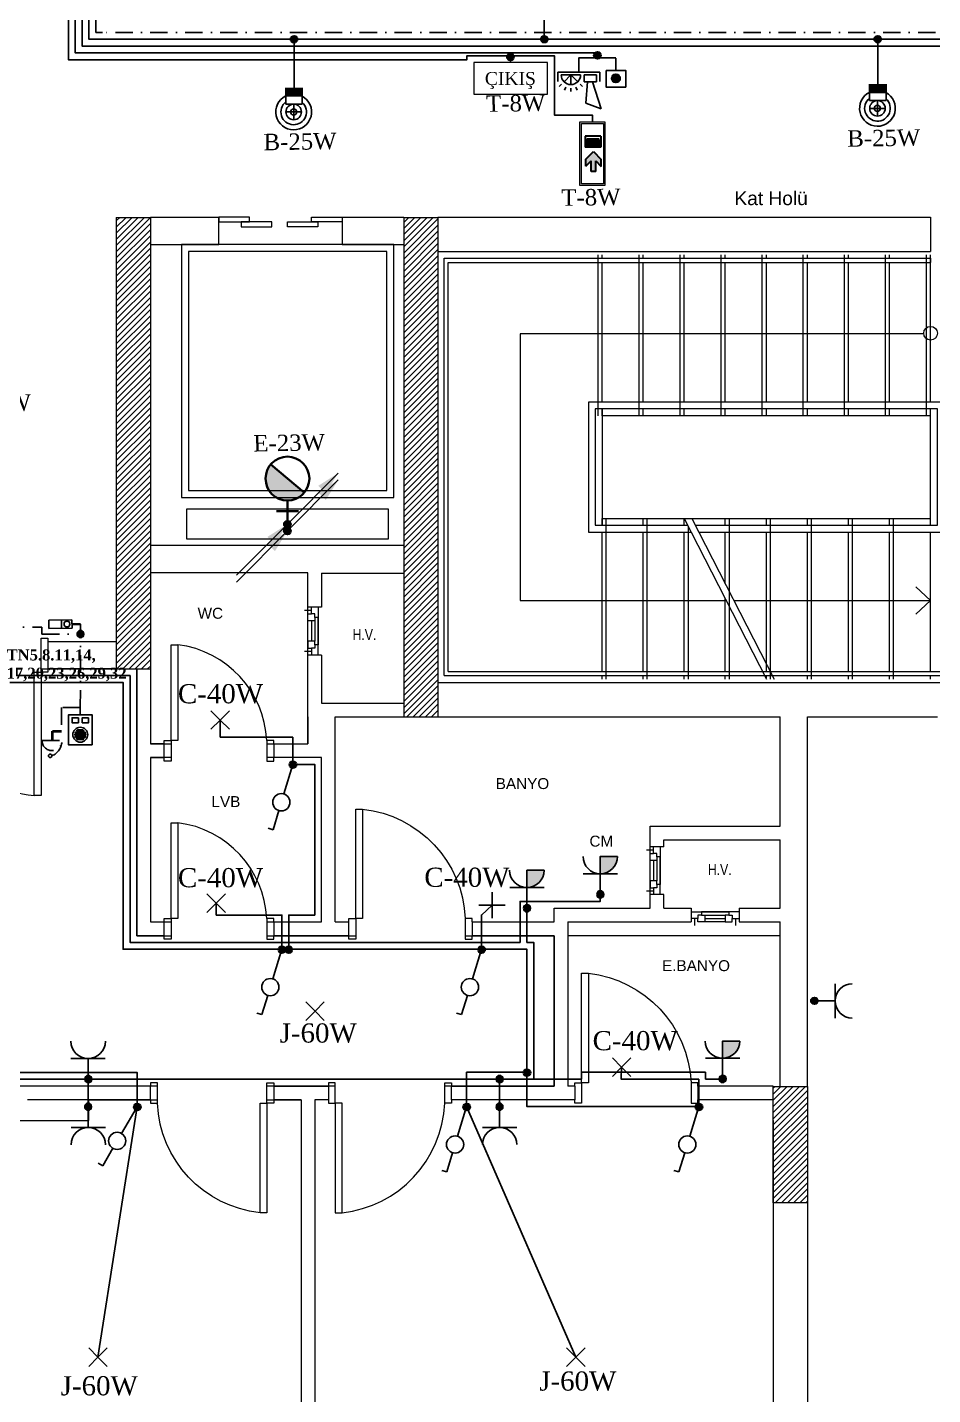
# Model space of a CAD drawing. Header units: millimetres. Extents: x 3395 to 31170, y 2853 to 7104.
# Drawn here: x 14912 to 15573, y 4601 to 5600 of the extents above; entities that cross this region are included whole.
import ezdxf

# ---------------------------------------------------------------- set-up
doc = ezdxf.new("R2010")
doc.units = ezdxf.units.MM
for name, pattern in [('CONTINOUS', [0]), ('DASHDOT', [25.4, 12.7, -6.35, 0, -6.35]), ('DIVIDE', [1.25, 0.5, -0.25, 0, -0.25, 0, -0.25])]:
    doc.linetypes.add(name, pattern=pattern)
for name, color, linetype, lineweight in [('A-FR-DIRECTION', 2, 'Continuous', 30), ('ARM', 1, 'Continuous', 40), ('deha_elk armatür', 51, 'Continuous', 35), ('Duvar', 7, 'Continuous', 20), ('e_cable_cctv', 3, 'CONTINOUS', 30), ('elk035', 3, 'Continuous', 30), ('KAPEN', 30, 'Continuous', 13), ('SIVA', 42, 'Continuous', 9), ('TR', 252, 'Continuous', 5)]:
    doc.layers.add(name, color=color, linetype=linetype, lineweight=lineweight)
for name, color, linetype in [('AnaHat', 11, 'Continuous'), ('AydınlatmaT.', 1, 'Continuous'), ('DENIZLIK', 140, 'Continuous'), ('Diyafon.Zil', 41, 'DASHDOT'), ('E_BL_YAN', 7, 'Continuous'), ('Elektrik T.', 4, 'Continuous'), ('hat', 3, 'Continuous'), ('Müşterek', 131, 'Continuous'), ('S', 2, 'Continuous'), ('SEMBOLLER', 7, 'Continuous'), ('SembollerY.', 255, 'DIVIDE'), ('Yan.Korna', 95, 'Continuous'), ('YazılarY.', 7, 'Continuous'), ('ÇıkışTabela', 3, 'Continuous')]:
    doc.layers.add(name, color=color, linetype=linetype)
doc.styles.add('ALT', font='times.ttf', dxfattribs={"height": 20})
doc.styles.add('MEKAN', font='times.ttf')
doc.styles.get("Standard").update_dxf_attribs({"font": 'arial.ttf'})
doc.styles.add('style1', font='arial.ttf')

# ---------------------------------------------------------------- blocks, each defined once
blk = doc.blocks.new('LL8-1A')
at = {"layer": 'KAPEN'}
for points in [[(-80, 0), (-80, -2.5), (-75, -2.5), (-75, 12.5), (-80, 12.5), (-80, 10)], [(0, 0), (0, -2.5), (-5, -2.5), (-5, 12.5), (0, 12.5), (0, 10)]]:
    blk.add_lwpolyline(points, dxfattribs=at)
blk.add_lwpolyline([(-5, -72.5), (-10, -72.5), (-10, -2.5), (-5, -2.5)], close=True, dxfattribs=at)
blk.add_arc((-0.63, 1.38), 74.47, 182.98844, 262.76937, dxfattribs=at)
blk = doc.blocks.new('RR9-1A')
at = {"layer": 'KAPEN'}
for points in [[(0, 0), (0, -2.5), (5, -2.5), (5, 12.5), (0, 12.5), (0, 10)], [(90, 0), (90, -2.5), (85, -2.5), (85, 12.5), (90, 12.5), (90, 10)]]:
    blk.add_lwpolyline(points, dxfattribs=at)
blk.add_lwpolyline([(5, -82.5), (10, -82.5), (10, -2.5), (5, -2.5)], close=True, dxfattribs=at)
blk.add_arc((0.74, 1.33), 84.34, 276.30069, 357.39453, dxfattribs=at)
blk = doc.blocks.new('LL1-2U')
at = {"layer": 'KAPEN'}
blk.add_lwpolyline([(5, 92.5), (10, 92.5), (10, 2.5), (5, 2.5)], close=True, dxfattribs=at)
for points in [[(0, 0), (0, 2.5), (5, 2.5), (5, -22.5), (0, -22.5), (0, -20)], [(100, 0), (100, 2.5), (95, 2.5), (95, -22.5), (100, -22.5), (100, -20)]]:
    blk.add_lwpolyline(points, dxfattribs=at)
blk.add_arc((0.83, -1.3), 94.24, 2.30929, 84.41755, dxfattribs=at)
blk = doc.blocks.new('30x30')
at = {"layer": 'DENIZLIK'}
blk.add_line((2.5, -12.5), (2.5, 7.5), dxfattribs=at)
at = {"layer": 'Duvar'}
for p, q in [((5, 15), (-5, 15)), ((5, -20), (-5, -20))]:
    blk.add_line(p, q, dxfattribs=at)
at = {"layer": 'KAPEN'}
for p, q in [((-5, -10), (-5, 5)), ((-2.5, 5), (-2.5, -10)), ((0, 5), (0, -10))]:
    blk.add_line(p, q, dxfattribs=at)
for points in [[(0, 7.5), (0, 5), (-5, 5), (-5, 10), (-2.5, 10)], [(2.5, 15), (2.5, 7.5), (0, 7.5), (0, 10), (-2.5, 10), (-2.5, 15)], [(0, -12.5), (0, -10), (-5, -10), (-5, -15), (-2.5, -15)], [(2.5, -20), (2.5, -12.5), (0, -12.5), (0, -15), (-2.5, -15), (-2.5, -20)]]:
    blk.add_lwpolyline(points, dxfattribs=at)
at = {"layer": 'SIVA', "ltscale": 2}
for p, q in [((-2.5, 12.5), (-7.5, 12.5)), ((-2.5, -17.5), (-7.5, -17.5))]:
    blk.add_line(p, q, dxfattribs=at)
blk = doc.blocks.new('B')
at = {"layer": 'elk035'}
blk.add_hatch(color=256, dxfattribs=at).paths.add_polyline_path([(2.5, 0, 1), (-2.5, 0, 1)])
blk.add_circle((0, 0), 2.5, dxfattribs=at)
blk = doc.blocks.new('NORA')
for p, q in [((0, 0.2275), (-0.0318, 0.2275)), ((0, 0.105), (0, 0.2275))]:
    blk.add_line(p, q)
blk.add_circle((0, 0.0525), 0.0525)
blk = doc.blocks.new('A')
at = {"layer": 'S', "xscale": 100, "yscale": 100, "zscale": 100, "rotation": 180}
blk.add_blockref('NORA', (0, 0), dxfattribs=at)
blk = doc.blocks.new('KAAC')
at = {"layer": 'SEMBOLLER', "color": 9}
for p, q in [((-0.081, 0.306), (0.081, 0.306)), ((-0.081, 0.29), (0.081, 0.29)), ((-0.078, 0.322), (0.078, 0.322)), ((-0.078, 0.274), (0.078, 0.274)), ((-0.071, 0.338), (0.071, 0.338)), ((-0.071, 0.258), (0.071, 0.258)), ((-0.059, 0.354), (0.059, 0.354)), ((-0.059, 0.242), (0.059, 0.242)), ((-0.039, 0.37), (0.039, 0.37)), ((-0.039, 0.226), (0.039, 0.226))]:
    blk.add_line(p, q, dxfattribs=at)
at = {"layer": 'SEMBOLLER', "color": 4}
blk.add_lwpolyline([(-0.175, 0.45), (-0.175, 0), (0.175, 0), (0.175, 0.45)], close=True, dxfattribs=at)
at = {"layer": 'SEMBOLLER', "color": 3}
for points in [[(-0.123, 0.045), (-0.123, 0.12), (-0.028, 0.12), (-0.028, 0.045)], [(0.028, 0.045), (0.028, 0.12), (0.123, 0.12), (0.123, 0.045)]]:
    blk.add_lwpolyline(points, close=True, dxfattribs=at)
at = {"layer": 'SEMBOLLER', "color": 2}
blk.add_circle((0, 0.298), 0.112, dxfattribs=at)
at = {"layer": 'SEMBOLLER', "color": 9}
for start, end in [(174.3781, 185.6219), (150.6713, 162.9089), (197.0911, 209.3287), (118.155, 136.7056), (223.2944, 241.845), (43.2944, 61.845), (298.155, 316.7056), (17.0911, 29.3287), (330.6713, 342.9089), (354.3781, 5.6219)]:
    blk.add_arc((0, 0.298), 0.0817, start, end, dxfattribs=at)
blk = doc.blocks.new('E-25')
at = {"layer": 'deha_elk armatür', "lineweight": 35}
blk.add_hatch(color=256, dxfattribs=at).paths.add_polyline_path([(-12.25, -10.29, 0.700134), (16, 0, 0.176378), (12.25, 10.29)])
for p, q in [((12.25, 10.29), (-12.25, -10.29)), ((0, -16), (0, -33.32)), ((7.99, -23.74), (-7.99, -23.74)), ((0, -23.74), (7.99, -23.74))]:
    blk.add_line(p, q, dxfattribs=at)
blk.add_circle((0, 0), 16, dxfattribs=at)
blk = doc.blocks.new('ISIKLIALARMSIRENI')
for p, q in [((0, -322), (0, 322)), ((0, 322), (139, 322)), ((40, -26), (40, 268)), ((40, 121), (144, 225)), ((183, 263), (217, 298)), ((226, 198), (271, 216)), ((40, 121), (144, 17)), ((40, 121), (187, 121)), ((226, 44), (271, 25)), ((242, 121), (290, 121)), ((144, -80), (40, -80)), ((40, -80), (40, -268)), ((144, -268), (144, -80)), ((472, -105), (144, -130)), ((144, -206), (558, -340)), ((183, -22), (217, -56)), ((558, -340), (472, -105)), ((0, -322), (139, -322)), ((40, -268), (144, -268))]:
    blk.add_line(p, q)
blk.add_arc((40, 121), 147, 270, 90)
blk = doc.blocks.new('YÖNLENDİRME-10')
at = {"layer": 'A-FR-DIRECTION'}
blk.add_hatch(color=255, dxfattribs=at).paths.add_polyline_path([(75379.7, 29900.3), (75369.7, 29910.4), (75380, 29920.6), (75389.1, 29920.6), (75381.9, 29913.5), (75395.7, 29913.5), (75395.7, 29907.3), (75381.7, 29907.3), (75388.7, 29900.3)])
at = {"layer": 'e_cable_cctv'}
h = blk.add_hatch(color=0, dxfattribs=at)
h.dxf.hatch_style = 1
h.paths.add_polyline_path([(75364.1, 29919.9), (75353.7, 29917.6), (75353.7, 29902.1), (75364.1, 29899.6)])
at = {"layer": 'A-FR-DIRECTION', "color": 255, "lineweight": 0}
for p, q in [((75331.1, 29892.7), (75331.1, 29925.2)), ((75331.1, 29925.2), (75413.8, 29925.2)), ((75333, 29894.6), (75333, 29923.3)), ((75333, 29923.3), (75411.9, 29923.3)), ((75411.9, 29923.3), (75411.9, 29894.6)), ((75413.8, 29925.2), (75413.8, 29892.7)), ((75413.8, 29892.7), (75331.1, 29892.7)), ((75411.9, 29894.6), (75333, 29894.6))]:
    blk.add_line(p, q, dxfattribs=at)
at = {"layer": 'A-FR-DIRECTION', "color": 255}
for p, q in [((75349.6, 29919.9), (75349.6, 29899.6)), ((75349.6, 29919.9), (75364.1, 29919.9)), ((75364.1, 29919.9), (75364.1, 29899.6)), ((75364.1, 29919.9), (75364.1, 29899.6)), ((75369.7, 29910.4), (75380, 29920.6)), ((75379.7, 29900.3), (75369.7, 29910.4)), ((75389.1, 29920.6), (75380, 29920.6)), ((75395.7, 29907.3), (75381.7, 29907.3)), ((75388.7, 29900.3), (75381.7, 29907.3)), ((75381.9, 29913.5), (75389.1, 29920.6)), ((75395.7, 29913.5), (75381.9, 29913.5)), ((75395.7, 29913.5), (75395.7, 29907.3)), ((75349.6, 29899.6), (75364.1, 29899.6)), ((75388.7, 29900.3), (75379.7, 29900.3))]:
    blk.add_line(p, q, dxfattribs=at)
blk.add_lwpolyline([(75364.1, 29919.9), (75353.7, 29917.6), (75353.7, 29902.1), (75364.1, 29899.6)], dxfattribs=at)

msp = doc.modelspace()

# ---------------------------------------------------------------- hatches: boundary and pattern name
at = {"layer": 'Elektrik T.'}
for points in [[(15100.44, 5556.11), (15100.44, 5550.11), (15112.44, 5550.11), (15112.44, 5556.11)], [(15527, 5558.72), (15527, 5552.72), (15539, 5552.72), (15539, 5558.72)]]:
    msp.add_hatch(color=3, dxfattribs=at).paths.add_polyline_path(points)
at = {"layer": 'Elektrik T.', "linetype": 'ByBlock'}
h = msp.add_hatch(color=256, dxfattribs=at)
h.dxf.hatch_style = 1
h.paths.add_polyline_path([(15342.81, 4994.35), (15330.21, 4994.35), (15330.21, 4981.75, 0.414214)])
h = msp.add_hatch(color=256, dxfattribs=at)
h.dxf.hatch_style = 1
h.paths.add_polyline_path([(15276.57, 4984.22), (15276.57, 4971.62, 0.414214), (15289.17, 4984.22)])
h = msp.add_hatch(color=256, dxfattribs=at)
h.dxf.hatch_style = 1
h.paths.add_polyline_path([(15432.12, 4859.48), (15419.52, 4859.48), (15419.52, 4846.88, 0.414214)])

# ---------------------------------------------------------------- linework, layer by layer
at = {"linetype": 'ByBlock'}
msp.add_line((14991.57, 4946.46), (14991.57, 4936.46), dxfattribs=at)
at = {"layer": 'AnaHat'}
msp.add_lwpolyline([(14951.57, 5803.41), (14951.57, 5591.54), (14951.57, 5586.54), (15843.04, 5586.54), (15848.04, 5586.54), (15848.04, 5591.54), (15901.57, 5591.54), (15901.57, 5591.54), (15901.57, 5411.44), (15901.57, 5411.44), (15875.74, 5411.44), (15870.74, 5411.44), (15870.74, 5406.44), (15865.74, 5406.44), (15865.74, 5361.44), (15865.74, 5361.44), (15816.57, 5361.44), (15816.57, 5341.68)], dxfattribs=at)
at = {"layer": 'ARM', "color": 7, "linetype": 'Continuous', "lineweight": 20}
msp.add_line((15237.72, 5574.46), (15237.72, 5551.48), dxfattribs=at)
at = {"layer": 'AydınlatmaT.', "color": 1}
for p, q in [((15052.51, 5094.03), (15045.72, 5100.82)), ((15052.51, 5094.03), (15059.3, 5100.82)), ((15052.51, 5094.03), (15045.72, 5087.25)), ((15052.51, 5094.03), (15059.3, 5087.25)), ((15049.54, 4960.21), (15042.75, 4967)), ((15049.54, 4960.21), (15056.33, 4967)), ((15251.16, 4958.78), (15251.16, 4968.38)), ((15049.54, 4960.21), (15042.75, 4953.42)), ((15049.54, 4960.21), (15056.33, 4953.42)), ((15251.16, 4958.78), (15241.56, 4958.78)), ((15251.16, 4958.78), (15251.16, 4949.18)), ((15251.16, 4958.78), (15260.76, 4958.78)), ((15121.77, 4881.35), (15114.98, 4888.14)), ((15121.77, 4881.35), (15128.56, 4888.14)), ((15121.77, 4881.35), (15114.98, 4874.56)), ((15121.77, 4881.35), (15128.56, 4874.56)), ((15345.81, 4840.46), (15339.02, 4847.25)), ((15345.81, 4840.46), (15352.6, 4847.25)), ((15345.81, 4840.46), (15339.02, 4833.67)), ((15345.81, 4840.46), (15352.6, 4833.67)), ((14963.17, 4628.5), (14956.38, 4635.28)), ((14963.17, 4628.5), (14956.38, 4621.71)), ((14963.17, 4628.5), (14969.96, 4635.28)), ((14963.17, 4628.5), (14969.96, 4621.71)), ((15312.26, 4628.5), (15305.47, 4635.28)), ((15312.26, 4628.5), (15305.47, 4621.71)), ((15312.26, 4628.5), (15319.05, 4635.28)), ((15312.26, 4628.5), (15319.05, 4621.71))]:
    msp.add_line(p, q, dxfattribs=at)
at = {"layer": 'AydınlatmaT.', "linetype": 'ByBlock'}
for p, q in [((15052.52, 5081.64), (15052.51, 5094.03)), ((15105.59, 5081.64), (15052.52, 5081.64)), ((15105.59, 5076.64), (15105.59, 5081.64)), ((15105.59, 5061.64), (15105.59, 5076.64)), ((15243.36, 4951.54), (15251.16, 4958.78)), ((14991.79, 4811.54), (14963.17, 4628.5)), ((15232.54, 4811.54), (15312.26, 4628.5))]:
    msp.add_line(p, q, dxfattribs=at)
at = {"layer": 'AydınlatmaT.'}
for p, q in [((15099.01, 5040), (15105.59, 5061.64)), ((15090.93, 4904.9), (15097.52, 4926.54)), ((15236.78, 4904.9), (15243.36, 4926.54)), ((14980.37, 4791.96), (14991.77, 4811.5)), ((15225.96, 4789.9), (15232.54, 4811.54)), ((15395.62, 4789.9), (15402.21, 4811.54))]:
    msp.add_line(p, q, dxfattribs=at)
at = {"layer": 'AydınlatmaT.', "linetype": 'ByBlock'}
for points in [[(14898.8, 5121.54), (14981.57, 5121.54), (14981.57, 5121.54), (14981.57, 4931.54), (14981.57, 4926.54), (15097.52, 4926.54), (15097.52, 4946.54), (15097.52, 4951.54), (15049.6, 4951.54), (15097.52, 4951.54), (15097.52, 4926.54), (15102.52, 4926.54), (15102.52, 4946.54), (15102.52, 4951.54), (15121.57, 4951.54), (15121.57, 4951.54), (15121.57, 5061.64), (15121.57, 5061.64), (15105.59, 5061.64), (15121.57, 5061.64), (15121.57, 4951.54), (15102.52, 4951.54), (15102.52, 4926.54), (15243.36, 4926.54), (15243.36, 4946.54), (15243.36, 4951.54), (15243.36, 4926.54), (15276.57, 4926.54), (15276.57, 4926.54), (15276.57, 4831.67), (15276.57, 4836.67), (15232.53, 4836.67), (15232.54, 4816.55), (15232.54, 4811.55), (15232.53, 4836.67), (15276.57, 4836.67), (15276.58, 4816.58), (15276.58, 4811.58), (15402.21, 4811.54), (15402.21, 4826.6), (15402.21, 4831.6), (15402.21, 4811.54), (15276.58, 4811.58), (15276.57, 4836.65), (15232.53, 4836.67)], [(15049.54, 4960.21), (15049.6, 4951.54)], [(14751.16, 4836.54), (14991.79, 4836.54), (14991.79, 4816.54), (14991.79, 4811.54)], [(15402.21, 4831.6), (15345.56, 4831.6), (15345.81, 4840.46)]]:
    msp.add_lwpolyline(points, dxfattribs=at)
at = {"layer": 'Diyafon.Zil'}
for p, q in [((14950.26, 5103.19), (14950.37, 5164.21)), ((14936.48, 5103.19), (14936.48, 5085.97)), ((14950.26, 5103.19), (14936.48, 5103.19)), ((14950.26, 5097.91), (14950.26, 5103.19)), ((14922.24, 5079.05), (14936.91, 5079.05))]:
    msp.add_line(p, q, dxfattribs=at)
at = {"layer": 'Diyafon.Zil', "lineweight": 40, "ltscale": 4.5}
for p, q in [((14929.91, 5079.05), (14929.91, 5085.97)), ((14929.91, 5085.97), (14936.48, 5085.97))]:
    msp.add_line(p, q, dxfattribs=at)
at = {"layer": 'Diyafon.Zil'}
for points in [[(14821.57, 5931.54), (14821.57, 5136.46), (14821.57, 5136.46), (14838.8, 5136.46), (14838.8, 5136.46), (14838.8, 5151.86), (14838.8, 5161.86), (14922.26, 5161.86), (14922.26, 5161.88), (14922.26, 5156.88), (14950.36, 5156.82)], [(15875.74, 5349.55), (15875.74, 5401.44), (15875.74, 5406.44), (15906.57, 5406.44), (15906.57, 5406.44), (15906.57, 5596.54), (15906.57, 5596.54), (14966.57, 5596.54), (14961.57, 5596.54), (14961.57, 5931.54)]]:
    msp.add_lwpolyline(points, dxfattribs=at)
at = {"layer": 'Diyafon.Zil', "lineweight": 40, "ltscale": 4.5}
msp.add_lwpolyline([(14944.19, 5164.23), (14950.37, 5164.21)], dxfattribs=at)
at = {"layer": 'Diyafon.Zil'}
msp.add_circle((14928.25, 5067.89), 1.22, dxfattribs=at)
for centre, radius, start in [((14929.57, 5079.05), 7.34, 180), ((14924.82, 5079.05), 12.09, 292.65051)]:
    msp.add_arc(centre, radius, start, 0, dxfattribs=at)
at = {"layer": 'Duvar'}
for p, q in [((14976.55, 5461.36), (15001.55, 5461.36)), ((14976.55, 5461.36), (14976.55, 5131.36)), ((15001.55, 5461.36), (15001.55, 5131.36)), ((15001.57, 5461.46), (15051.57, 5461.46)), ((15051.57, 5441.46), (15051.57, 5461.46)), ((15141.57, 5461.46), (15141.57, 5441.46)), ((15141.57, 5461.46), (15186.57, 5461.46)), ((15186.55, 5461.36), (15211.55, 5461.36)), ((15186.55, 5461.36), (15186.55, 5096.36)), ((15211.55, 5461.36), (15211.55, 5096.36)), ((15211.57, 5461.46), (15571.57, 5461.46)), ((15571.57, 5461.46), (15571.57, 5436.36)), ((15001.57, 5441.46), (15051.57, 5441.46)), ((15141.57, 5441.46), (15186.57, 5441.46)), ((15211.57, 5436.46), (15571.57, 5436.46)), ((15216.07, 5431.49), (15571.57, 5431.49)), ((15216.07, 5126.49), (15216.07, 5431.49)), ((15219.07, 5428.49), (15571.57, 5428.49)), ((15219.07, 5129.49), (15219.07, 5428.49)), ((15328.57, 5316.36), (15328.57, 5433.86)), ((15331.57, 5431.49), (15331.57, 5433.86)), ((15331.57, 5326.36), (15331.57, 5428.49)), ((15358.57, 5316.36), (15358.57, 5433.86)), ((15361.57, 5431.49), (15361.57, 5433.86)), ((15361.57, 5326.36), (15361.57, 5428.49)), ((15388.57, 5316.36), (15388.57, 5433.86)), ((15391.57, 5431.49), (15391.57, 5433.86)), ((15391.57, 5326.36), (15391.57, 5428.49)), ((15418.57, 5316.36), (15418.57, 5433.86)), ((15421.57, 5431.49), (15421.57, 5433.86)), ((15421.57, 5326.36), (15421.57, 5428.49)), ((15448.57, 5316.36), (15448.57, 5433.86)), ((15451.57, 5431.49), (15451.57, 5433.86)), ((15451.57, 5326.36), (15451.57, 5428.49)), ((15478.57, 5316.36), (15478.57, 5433.86)), ((15481.57, 5431.49), (15481.57, 5433.86)), ((15481.57, 5326.36), (15481.57, 5428.49)), ((15508.57, 5316.36), (15508.57, 5433.86)), ((15511.57, 5431.49), (15511.57, 5433.86)), ((15511.57, 5326.36), (15511.57, 5428.49)), ((15538.57, 5316.36), (15538.57, 5433.86)), ((15541.57, 5431.49), (15541.57, 5433.86)), ((15541.57, 5326.36), (15541.57, 5428.49)), ((15568.57, 5316.36), (15568.57, 5433.86)), ((15571.57, 5326.36), (15571.57, 5433.86)), ((15571.57, 5431.49), (15571.57, 5428.49)), ((15331.57, 5316.36), (15331.57, 5321.36)), ((15331.57, 5316.36), (15331.57, 5321.36)), ((15331.57, 5321.36), (15331.57, 5316.36)), ((15571.57, 5316.36), (15331.57, 5316.36)), ((15571.57, 5316.36), (15331.57, 5316.36)), ((15331.57, 5316.36), (15331.57, 5241.36)), ((15331.57, 5316.36), (15331.57, 5241.36)), ((15361.57, 5316.36), (15361.57, 5321.36)), ((15391.57, 5316.36), (15391.57, 5321.36)), ((15421.57, 5316.36), (15421.57, 5321.36)), ((15451.57, 5316.36), (15451.57, 5321.36)), ((15481.57, 5316.36), (15481.57, 5321.36)), ((15511.57, 5316.36), (15511.57, 5321.36)), ((15541.57, 5316.36), (15541.57, 5321.36)), ((15571.57, 5316.36), (15571.57, 5321.36)), ((15571.57, 5316.36), (15571.57, 5321.36)), ((15571.57, 5241.36), (15571.57, 5316.36)), ((15571.57, 5241.36), (15571.57, 5316.36)), ((15331.57, 5236.36), (15331.57, 5241.36)), ((15331.57, 5241.36), (15571.57, 5241.36)), ((15331.57, 5241.36), (15391.57, 5241.36)), ((15331.57, 5241.36), (15331.57, 5236.36)), ((15331.57, 5236.36), (15331.57, 5241.36)), ((15334.57, 5123.86), (15334.57, 5241.36)), ((15361.57, 5236.36), (15361.57, 5241.36)), ((15364.57, 5123.86), (15364.57, 5241.36)), ((15391.57, 5236.36), (15391.57, 5241.36)), ((15391.57, 5241.36), (15451.57, 5123.86)), ((15397.19, 5241.36), (15457.19, 5123.86)), ((15397.19, 5241.36), (15571.57, 5241.36)), ((15421.57, 5236.36), (15421.57, 5241.36)), ((15424.57, 5123.86), (15424.57, 5241.36)), ((15451.57, 5236.36), (15451.57, 5241.36)), ((15454.57, 5123.86), (15454.57, 5241.36)), ((15481.57, 5236.36), (15481.57, 5241.36)), ((15484.57, 5123.86), (15484.57, 5241.36)), ((15511.57, 5236.36), (15511.57, 5241.36)), ((15514.57, 5123.86), (15514.57, 5241.36)), ((15541.57, 5236.36), (15541.57, 5241.36)), ((15544.57, 5123.86), (15544.57, 5241.36)), ((15571.57, 5236.36), (15571.57, 5241.36)), ((15331.57, 5129.49), (15331.57, 5231.36)), ((15361.57, 5129.49), (15361.57, 5231.36)), ((15391.57, 5129.49), (15391.57, 5231.36)), ((15394.57, 5123.86), (15394.57, 5235.49)), ((15421.57, 5193.6), (15421.57, 5231.36)), ((15451.57, 5129.49), (15451.57, 5231.36)), ((15481.57, 5129.49), (15481.57, 5231.36)), ((15511.57, 5129.49), (15511.57, 5231.36)), ((15541.57, 5129.49), (15541.57, 5231.36)), ((15571.57, 5129.49), (15571.57, 5231.36)), ((15186.57, 5221.56), (15001.57, 5221.56)), ((15116.57, 5201.56), (15001.57, 5201.56)), ((15116.57, 5176.56), (15116.57, 5201.56)), ((15126.57, 5201.46), (15126.57, 5176.56)), ((15126.57, 5201.46), (15186.57, 5201.46)), ((15421.57, 5129.49), (15421.57, 5182.61)), ((14926.57, 5151.46), (14926.57, 5131.46)), ((14926.57, 5151.46), (14976.57, 5151.46)), ((15116.57, 5096.46), (15116.57, 5141.56)), ((15126.57, 5141.56), (15126.57, 5106.46)), ((14976.57, 5131.46), (14926.57, 5131.46)), ((14976.55, 5131.36), (15001.55, 5131.36)), ((14991.57, 4946.46), (14991.57, 5131.56)), ((15001.57, 5131.56), (15001.57, 5076.56)), ((15216.07, 5126.49), (15724.07, 5126.49)), ((15219.07, 5129.49), (15724.07, 5129.49)), ((15331.57, 5123.86), (15331.57, 5126.49)), ((15361.57, 5123.86), (15361.57, 5126.49)), ((15391.57, 5123.86), (15391.57, 5126.49)), ((15421.57, 5123.86), (15421.57, 5126.49)), ((15451.57, 5124.85), (15451.57, 5126.49)), ((15481.57, 5123.86), (15481.57, 5126.49)), ((15511.57, 5123.86), (15511.57, 5126.49)), ((15541.57, 5123.86), (15541.57, 5126.49)), ((15571.57, 5123.86), (15571.57, 5126.49)), ((15211.57, 5121.46), (15726.57, 5121.46)), ((15126.57, 5106.46), (15186.57, 5106.46)), ((15116.57, 5096.46), (15116.57, 5096.46)), ((15116.57, 5096.46), (15116.57, 5076.56)), ((15136.57, 4946.46), (15136.57, 5096.46)), ((15136.57, 5096.46), (15461.57, 5096.46)), ((15186.55, 5096.36), (15211.55, 5096.36)), ((15461.57, 5016.46), (15461.57, 5096.46)), ((15481.55, 4826.36), (15481.57, 5096.46)), ((15481.57, 5096.46), (15576.57, 5096.46)), ((15011.57, 5076.56), (15001.57, 5076.56)), ((15011.57, 5066.56), (15011.57, 5076.56)), ((15091.57, 5076.56), (15116.57, 5076.56)), ((15091.57, 5076.56), (15091.57, 5066.56)), ((15116.57, 5076.56), (15116.57, 5076.57)), ((15001.57, 5066.56), (15011.57, 5066.56)), ((15001.57, 5066.56), (15001.57, 4946.46)), ((15126.57, 5066.56), (15091.57, 5066.56)), ((15126.57, 4946.46), (15126.57, 5066.56)), ((15366.57, 5016.46), (15461.57, 5016.46)), ((15366.57, 4956.46), (15366.57, 5016.46)), ((15376.57, 5006.46), (15461.57, 5006.46)), ((15376.57, 5001.46), (15376.57, 5006.46)), ((15461.57, 4956.46), (15461.57, 5006.46)), ((15376.57, 4956.46), (15376.57, 4966.46)), ((15296.57, 4946.46), (15296.57, 4956.46)), ((15296.57, 4956.46), (15366.57, 4956.46)), ((15376.57, 4956.46), (15396.57, 4956.46)), ((15431.57, 4956.46), (15461.57, 4956.46)), ((15001.57, 4946.46), (15011.57, 4946.46)), ((15011.57, 4936.46), (15011.57, 4946.46)), ((15091.57, 4946.46), (15091.57, 4936.46)), ((15091.57, 4946.46), (15126.57, 4946.46)), ((15136.57, 4946.46), (15146.57, 4946.46)), ((15146.57, 4936.46), (15146.57, 4946.46)), ((15236.57, 4946.46), (15236.57, 4936.46)), ((15236.57, 4946.46), (15296.57, 4946.46)), ((15306.57, 4946.46), (15306.57, 4826.46)), ((15306.57, 4946.46), (15396.57, 4946.46)), ((15431.57, 4946.46), (15461.57, 4946.46)), ((15461.55, 4936.46), (15461.55, 4946.46)), ((15011.57, 4936.46), (14991.57, 4936.46)), ((15146.57, 4936.46), (15091.57, 4936.46)), ((15296.57, 4936.46), (15236.57, 4936.46)), ((15296.57, 4826.46), (15296.57, 4936.46)), ((15461.57, 4936.46), (15306.57, 4936.46)), ((15461.57, 4826.36), (15461.57, 4936.46)), ((14936.57, 4826.46), (14741.57, 4826.46)), ((15001.57, 4826.46), (14946.57, 4826.46)), ((15001.57, 4816.46), (15001.57, 4826.46)), ((15091.57, 4826.46), (15091.57, 4816.46)), ((15091.57, 4826.46), (15131.57, 4826.46)), ((15131.57, 4826.46), (15131.57, 4816.46)), ((15221.57, 4826.46), (15296.57, 4826.46)), ((15221.57, 4816.46), (15221.57, 4826.46)), ((15296.57, 4826.46), (15221.57, 4826.46)), ((15311.57, 4826.46), (15306.57, 4826.46)), ((15311.59, 4826.46), (15311.59, 4816.46)), ((15456.57, 4826.46), (15401.59, 4826.46)), ((15401.59, 4826.46), (15401.59, 4816.46)), ((15001.57, 4816.46), (14911.57, 4816.46)), ((15111.57, 4816.46), (15091.57, 4816.46)), ((15111.57, 4816.46), (15111.57, 4461.46)), ((15121.57, 4816.46), (15121.57, 4461.46)), ((15131.57, 4816.46), (15121.57, 4816.46)), ((15296.57, 4816.46), (15221.57, 4816.46)), ((15311.59, 4816.46), (15296.57, 4816.46)), ((15456.57, 4816.46), (15401.59, 4816.46)), ((15481.57, 4811.46), (15481.57, 4531.46)), ((15456.57, 4801.46), (15456.57, 4531.46))]:
    msp.add_line(p, q, dxfattribs=at)
for points in [[(15073.85, 5457.98), (15073.85, 5461.46), (15051.57, 5461.46), (15051.57, 5457.98)], [(15090.18, 5454.5), (15090.18, 5457.98), (15067.9, 5457.98), (15067.9, 5454.5)], [(15101.59, 5454.5), (15101.59, 5457.98), (15123.87, 5457.98), (15123.87, 5454.5)], [(15119.29, 5457.98), (15119.29, 5461.46), (15141.57, 5461.46), (15141.57, 5457.98)], [(15024.28, 5256.68), (15179.28, 5256.68), (15179.28, 5441.46), (15024.28, 5441.46)], [(15029.28, 5261.68), (15174.28, 5261.68), (15174.28, 5436.46), (15029.28, 5436.46)], [(15027.82, 5226.36), (15175.45, 5226.36), (15175.45, 5248.01), (15027.82, 5248.01)], [(15481.55, 4826.36), (15481.55, 4741.36), (15456.55, 4741.36), (15456.55, 4826.36)]]:
    msp.add_lwpolyline(points, close=True, dxfattribs=at)
for points in [[(15566.58, 5376.36), (15271.57, 5376.36), (15271.57, 5181.36), (15422.21, 5181.36)], [(15402.29, 5231.36), (15581.57, 5231.36), (15581.57, 5326.36), (15321.57, 5326.36), (15321.57, 5231.36), (15396.68, 5231.36)], [(15399.74, 5236.36), (15576.57, 5236.36), (15576.57, 5321.36), (15326.57, 5321.36), (15326.57, 5236.36), (15394.13, 5236.36)], [(15086.57, 5076.57), (15116.57, 5076.57), (15116.57, 5201.56), (15001.57, 5201.56), (15001.57, 5076.56), (15016.57, 5076.56)], [(15560.79, 5191.36), (15571.57, 5181.36)], [(15427.83, 5181.36), (15571.57, 5181.36)], [(15560.79, 5171.36), (15571.57, 5181.36)], [(14921.57, 5131.46), (14991.57, 5131.46), (14991.57, 4946.46)], [(15016.57, 5066.56), (15001.57, 5066.56), (15001.57, 4946.46), (15016.57, 4946.46)], [(15086.57, 4946.46), (15126.57, 4946.46), (15126.57, 5066.56), (15086.57, 5066.56)], [(14991.57, 4936.46), (15016.57, 4936.46)], [(15086.57, 4936.46), (15151.57, 4936.46)], [(15231.57, 4936.46), (15296.57, 4936.46), (15296.57, 4826.46), (15216.57, 4826.46)], [(14936.57, 4826.46), (14936.57, 4826.46), (14736.57, 4826.46)], [(15006.57, 4826.45), (14936.57, 4826.45)], [(15136.57, 4826.45), (15086.57, 4826.45)], [(15086.57, 4816.46), (15111.57, 4816.46), (15111.57, 4461.46), (14836.57, 4461.46), (14836.57, 4801.46), (14956.57, 4801.46), (14956.57, 4816.46), (15006.57, 4816.46)]]:
    msp.add_lwpolyline(points, dxfattribs=at)
msp.add_circle((15571.57, 5376.66), 5, dxfattribs=at)
at = {"layer": 'Elektrik T.', "color": 3}
for p, q in [((15100.44, 5544.11), (15100.44, 5556.11)), ((15112.44, 5556.11), (15112.44, 5544.11)), ((15527, 5546.72), (15527, 5558.72)), ((15539, 5558.72), (15539, 5546.72)), ((15100.44, 5550.11), (15112.44, 5550.11)), ((15527, 5552.72), (15539, 5552.72)), ((15539, 5546.72), (15527, 5546.72)), ((15532.74, 5546.7), (15532.74, 5535.33)), ((15112.44, 5544.11), (15100.44, 5544.11)), ((15111.86, 5538.41), (15100.49, 5538.41)), ((15106.18, 5544.09), (15106.18, 5532.72)), ((15538.42, 5541.02), (15527.06, 5541.02))]:
    msp.add_line(p, q, dxfattribs=at)
at = {"layer": 'Elektrik T.', "linetype": 'ByBlock'}
for p, q in [((15276.57, 4971.62), (15276.57, 4984.22)), ((15276.57, 4984.22), (15289.17, 4984.22)), ((14956.06, 4831.67), (14956.06, 4816.54)), ((14956.06, 4816.54), (14956.06, 4811.54))]:
    msp.add_line(p, q, dxfattribs=at)
at = {"layer": 'Elektrik T.', "color": 4}
for p, q in [((15342.77, 4981.75), (15317.66, 4981.75)), ((15330.21, 4981.75), (15330.21, 4966.54)), ((15289.12, 4971.62), (15264.02, 4971.62)), ((15276.57, 4971.62), (15276.57, 4956.42)), ((15501.78, 4901.34), (15501.78, 4876.23)), ((15501.78, 4888.78), (15486.57, 4888.78)), ((14968.54, 4846.75), (14943.43, 4846.75)), ((14955.98, 4846.75), (14955.98, 4831.54)), ((15432.08, 4846.88), (15406.97, 4846.88)), ((15419.52, 4846.88), (15419.52, 4831.67)), ((14956.06, 4796.34), (14956.06, 4811.54)), ((15256.66, 4796.36), (15256.66, 4811.57)), ((14943.51, 4796.34), (14968.61, 4796.34)), ((15244.11, 4796.36), (15269.21, 4796.36))]:
    msp.add_line(p, q, dxfattribs=at)
at = {"layer": 'Elektrik T.'}
for p, q in [((15316.57, 4831.67), (15316.57, 4836.67)), ((15316.57, 4836.67), (15402.21, 4836.67)), ((15402.21, 4836.67), (15407.21, 4836.67)), ((15407.21, 4836.67), (15407.21, 4831.67)), ((15281.57, 4831.67), (15311.57, 4831.67)), ((15311.57, 4831.67), (15316.57, 4831.67)), ((15407.21, 4831.67), (15419.52, 4831.67))]:
    msp.add_line(p, q, dxfattribs=at)
at = {"layer": 'Elektrik T.', "linetype": 'ByBlock'}
for points in [[(14903.8, 5131.54), (14903.8, 5126.54), (14986.57, 5126.54), (14986.57, 4931.54), (15271.57, 4931.54), (15271.57, 4956.54), (15271.57, 4961.54), (15330.23, 4961.54), (15330.23, 4966.54)], [(15330.21, 4981.75), (15330.21, 4994.35), (15342.81, 4994.35)], [(14776.57, 4831.54), (14956.06, 4831.67), (15281.57, 4831.67), (15281.57, 4831.67), (15281.57, 4931.54), (15281.57, 4931.54), (15276.57, 4931.54), (15276.57, 4931.54), (15276.57, 4956.54)], [(15419.52, 4846.88), (15419.52, 4859.48), (15432.12, 4859.48)], [(15256.66, 4811.57), (15256.66, 4831.67)]]:
    msp.add_lwpolyline(points, dxfattribs=at)
at = {"layer": 'Elektrik T.', "color": 3}
for centre, radius in [((15532.74, 5541.02), 5.68), ((15106.18, 5538.41), 5.68), ((15106.18, 5538.41), 2.25), ((15532.74, 5541.02), 2.25)]:
    msp.add_circle(centre, radius, dxfattribs=at)
for centre, radius, start, end in [((15106.18, 5538.41), 13.06, 116.60524, 61.90115), ((15106.18, 5538.41), 9.37, 127.7713, 48.04429), ((15532.74, 5541.02), 13.06, 116.60524, 61.90115), ((15532.74, 5541.02), 9.37, 127.7713, 48.04429)]:
    msp.add_arc(centre, radius, start, end, dxfattribs=at)
at = {"layer": 'Elektrik T.', "color": 4}
for centre, start, end in [((15330.21, 4994.35), 180, 270), ((15330.21, 4994.35), 270, 0), ((15276.57, 4984.22), 180, 270), ((15276.57, 4984.22), 270, 0), ((15514.38, 4888.78), 90, 180), ((15514.38, 4888.78), 180, 270), ((14955.98, 4859.35), 180, 270), ((14955.98, 4859.35), 270, 0), ((15419.52, 4859.48), 180, 270), ((15419.52, 4859.48), 270, 0), ((14956.06, 4783.74), 90, 180), ((14956.06, 4783.74), 0, 90), ((15256.66, 4783.76), 90, 180), ((15256.66, 4783.76), 0, 90)]:
    msp.add_arc(centre, 12.6, start, end, dxfattribs=at)
at = {"layer": 'hat', "color": 2}
msp.add_lwpolyline([(15334.48, 5568.71), (15348.79, 5568.71), (15348.79, 5556.59), (15334.48, 5556.59)], close=True, dxfattribs=at)
at = {"layer": 'Müşterek'}
for points in [[(15289.27, 5591.54), (15289.27, 5812.97), (15329.39, 5812.97)], [(14883.11, 5798.41), (14956.57, 5798.41), (14956.57, 5798.41), (14956.57, 5596.54), (14956.57, 5591.54), (15106.44, 5591.54), (15106.44, 5550.11), (15106.44, 5591.54), (15533, 5591.54), (15533, 5552.72), (15533, 5591.54), (15843.04, 5591.54), (15843.04, 5525.57)]]:
    msp.add_lwpolyline(points, dxfattribs=at)
at = {"layer": 'SembollerY.', "color": 4, "linetype": 'Continuous'}
for p, q in [((14944.15, 5167.28), (14927.18, 5167.05)), ((14927.18, 5167.05), (14927.27, 5160.93)), ((14936.5, 5167.18), (14936.59, 5161.06)), ((14944.23, 5161.17), (14944.15, 5167.28)), ((14927.27, 5160.93), (14944.23, 5161.17))]:
    msp.add_line(p, q, dxfattribs=at)
msp.add_circle((14940.49, 5164.17), 2.14, dxfattribs=at)
at = {"layer": 'TR', "ltscale": 2}
for p, q in [((14976.55, 5458.74), (14979.17, 5461.36)), ((14976.55, 5454.25), (14983.66, 5461.36)), ((14976.55, 5449.76), (14988.15, 5461.36)), ((14976.55, 5445.27), (14992.64, 5461.36)), ((14976.55, 5440.78), (14997.13, 5461.36)), ((14976.55, 5436.29), (15001.55, 5461.29)), ((14976.55, 5431.8), (15001.55, 5456.8)), ((15186.55, 5457.7), (15190.2, 5461.36)), ((15186.55, 5453.21), (15194.69, 5461.36)), ((15186.55, 5448.72), (15199.19, 5461.36)), ((15186.55, 5444.23), (15203.68, 5461.36)), ((15186.55, 5439.74), (15208.17, 5461.36)), ((15186.55, 5435.25), (15211.55, 5460.25)), ((15186.55, 5430.76), (15211.55, 5455.76)), ((14976.55, 5427.31), (15001.55, 5452.31)), ((14976.55, 5422.82), (15001.55, 5447.82)), ((15186.55, 5426.27), (15211.55, 5451.27)), ((15186.55, 5421.78), (15211.55, 5446.78)), ((14976.55, 5418.33), (15001.55, 5443.33)), ((14976.55, 5413.84), (15001.55, 5438.84)), ((15186.55, 5417.29), (15211.55, 5442.29)), ((15186.55, 5412.8), (15211.55, 5437.8)), ((14976.55, 5409.35), (15001.55, 5434.35)), ((14976.55, 5404.86), (15001.55, 5429.86)), ((14976.55, 5400.37), (15001.55, 5425.37)), ((15186.55, 5408.31), (15211.55, 5433.31)), ((15186.55, 5403.82), (15211.55, 5428.82)), ((14976.55, 5395.88), (15001.55, 5420.88)), ((14976.55, 5391.39), (15001.55, 5416.39)), ((15186.55, 5399.33), (15211.55, 5424.33)), ((15186.55, 5394.84), (15211.55, 5419.84)), ((15186.55, 5390.35), (15211.55, 5415.35)), ((14976.55, 5386.9), (15001.55, 5411.9)), ((14976.55, 5382.41), (15001.55, 5407.41)), ((15186.55, 5385.86), (15211.55, 5410.86)), ((15186.55, 5381.37), (15211.55, 5406.37)), ((14976.55, 5377.92), (15001.55, 5402.92)), ((14976.55, 5373.43), (15001.55, 5398.43)), ((15186.55, 5376.88), (15211.55, 5401.88)), ((15186.55, 5372.39), (15211.55, 5397.39)), ((14976.55, 5368.94), (15001.55, 5393.94)), ((14976.55, 5364.45), (15001.55, 5389.45)), ((15186.55, 5367.9), (15211.55, 5392.9)), ((15186.55, 5363.41), (15211.55, 5388.41)), ((14976.55, 5359.96), (15001.55, 5384.96)), ((14976.55, 5355.47), (15001.55, 5380.47)), ((14976.55, 5350.98), (15001.55, 5375.98)), ((15186.55, 5358.92), (15211.55, 5383.92)), ((15186.55, 5354.43), (15211.55, 5379.43)), ((14976.55, 5346.49), (15001.55, 5371.49)), ((14976.55, 5342), (15001.55, 5367)), ((15186.55, 5349.94), (15211.55, 5374.94)), ((15186.55, 5345.45), (15211.55, 5370.45)), ((15186.55, 5340.96), (15211.55, 5365.96)), ((14976.55, 5337.5), (15001.55, 5362.5)), ((14976.55, 5333.01), (15001.55, 5358.01)), ((15186.55, 5336.47), (15211.55, 5361.47)), ((15186.55, 5331.98), (15211.55, 5356.98)), ((14976.55, 5328.52), (15001.55, 5353.52)), ((14976.55, 5324.03), (15001.55, 5349.03)), ((15186.55, 5327.49), (15211.55, 5352.49)), ((15186.55, 5323), (15211.55, 5348)), ((14976.55, 5319.54), (15001.55, 5344.54)), ((14976.55, 5315.05), (15001.55, 5340.05)), ((14976.55, 5310.56), (15001.55, 5335.56)), ((15186.55, 5318.51), (15211.55, 5343.51)), ((15186.55, 5314.02), (15211.55, 5339.02)), ((14976.55, 5306.07), (15001.55, 5331.07)), ((14976.55, 5301.58), (15001.55, 5326.58)), ((15186.55, 5309.53), (15211.55, 5334.53)), ((15186.55, 5305.04), (15211.55, 5330.04)), ((15186.55, 5300.55), (15211.55, 5325.55)), ((14976.55, 5297.09), (15001.55, 5322.09)), ((14976.55, 5292.6), (15001.55, 5317.6)), ((15186.55, 5296.06), (15211.55, 5321.06)), ((15186.55, 5291.57), (15211.55, 5316.57)), ((14976.55, 5288.11), (15001.55, 5313.11)), ((14976.55, 5283.62), (15001.55, 5308.62)), ((15186.55, 5287.08), (15211.55, 5312.08)), ((15186.55, 5282.59), (15211.55, 5307.59)), ((14976.55, 5279.13), (15001.55, 5304.13)), ((14976.55, 5274.64), (15001.55, 5299.64)), ((15186.55, 5278.1), (15211.55, 5303.1)), ((15186.55, 5273.61), (15211.55, 5298.61)), ((14976.55, 5270.15), (15001.55, 5295.15)), ((14976.55, 5265.66), (15001.55, 5290.66)), ((14976.55, 5261.17), (15001.55, 5286.17)), ((15186.55, 5269.12), (15211.55, 5294.12)), ((15186.55, 5264.63), (15211.55, 5289.63)), ((14976.55, 5256.68), (15001.55, 5281.68)), ((14976.55, 5252.19), (15001.55, 5277.19)), ((15186.55, 5260.14), (15211.55, 5285.14)), ((15186.55, 5255.65), (15211.55, 5280.65)), ((15186.55, 5251.16), (15211.55, 5276.16)), ((14976.55, 5247.7), (15001.55, 5272.7)), ((14976.55, 5243.21), (15001.55, 5268.21)), ((15186.55, 5246.67), (15211.55, 5271.67)), ((15186.55, 5242.18), (15211.55, 5267.18)), ((14976.55, 5238.72), (15001.55, 5263.72)), ((14976.55, 5234.23), (15001.55, 5259.23)), ((15186.55, 5237.69), (15211.55, 5262.69)), ((15186.55, 5233.2), (15211.55, 5258.2)), ((14976.55, 5229.74), (15001.55, 5254.74)), ((14976.55, 5225.25), (15001.55, 5250.25)), ((14976.55, 5220.76), (15001.55, 5245.76)), ((15186.55, 5228.71), (15211.55, 5253.71)), ((15186.55, 5224.22), (15211.55, 5249.22)), ((14976.55, 5216.27), (15001.55, 5241.27)), ((14976.55, 5211.78), (15001.55, 5236.78)), ((15186.55, 5219.73), (15211.55, 5244.73)), ((15186.55, 5215.24), (15211.55, 5240.24)), ((15186.55, 5210.75), (15211.55, 5235.75)), ((14976.55, 5207.29), (15001.55, 5232.29)), ((14976.55, 5202.8), (15001.55, 5227.8)), ((15186.55, 5206.26), (15211.55, 5231.26)), ((15186.55, 5201.77), (15211.55, 5226.77)), ((14976.55, 5198.31), (15001.55, 5223.31)), ((14976.55, 5193.82), (15001.55, 5218.82)), ((15186.55, 5197.28), (15211.55, 5222.28)), ((15186.55, 5192.79), (15211.55, 5217.79)), ((14976.55, 5189.33), (15001.55, 5214.33)), ((14976.55, 5184.84), (15001.55, 5209.84)), ((15186.55, 5188.3), (15211.55, 5213.3)), ((15186.55, 5183.81), (15211.55, 5208.81)), ((14976.55, 5180.35), (15001.55, 5205.35)), ((14976.55, 5175.86), (15001.55, 5200.86)), ((14976.55, 5171.37), (15001.55, 5196.37)), ((15186.55, 5179.32), (15211.55, 5204.32)), ((15186.55, 5174.83), (15211.55, 5199.83)), ((14976.55, 5166.88), (15001.55, 5191.88)), ((14976.55, 5162.39), (15001.55, 5187.39)), ((15186.55, 5170.34), (15211.55, 5195.34)), ((15186.55, 5165.85), (15211.55, 5190.85)), ((15186.55, 5161.35), (15211.55, 5186.35)), ((14976.55, 5157.9), (15001.55, 5182.9)), ((14976.55, 5153.41), (15001.55, 5178.41)), ((15186.55, 5156.86), (15211.55, 5181.86)), ((15186.55, 5152.37), (15211.55, 5177.37)), ((14976.55, 5148.92), (15001.55, 5173.92)), ((14976.55, 5144.43), (15001.55, 5169.43)), ((15186.55, 5147.88), (15211.55, 5172.88)), ((15186.55, 5143.39), (15211.55, 5168.39)), ((14976.55, 5139.94), (15001.55, 5164.94)), ((14976.55, 5135.45), (15001.55, 5160.45)), ((14976.95, 5131.36), (15001.55, 5155.96)), ((15186.55, 5138.9), (15211.55, 5163.9)), ((15186.55, 5134.41), (15211.55, 5159.41)), ((14981.44, 5131.36), (15001.55, 5151.47)), ((14985.93, 5131.36), (15001.55, 5146.98)), ((15186.55, 5129.92), (15211.55, 5154.92)), ((15186.55, 5125.43), (15211.55, 5150.43)), ((15186.55, 5120.94), (15211.55, 5145.94)), ((14990.42, 5131.36), (15001.55, 5142.49)), ((14994.91, 5131.36), (15001.55, 5138)), ((15186.55, 5116.45), (15211.55, 5141.45)), ((15186.55, 5111.96), (15211.55, 5136.96)), ((14999.4, 5131.36), (15001.55, 5133.51)), ((15186.55, 5107.47), (15211.55, 5132.47)), ((15186.55, 5102.98), (15211.55, 5127.98)), ((15186.55, 5098.49), (15211.55, 5123.49)), ((15188.91, 5096.36), (15211.55, 5119)), ((15193.4, 5096.36), (15211.55, 5114.51)), ((15197.89, 5096.36), (15211.55, 5110.02)), ((15202.38, 5096.36), (15211.55, 5105.53)), ((15206.87, 5096.36), (15211.55, 5101.04)), ((15211.36, 5096.36), (15211.55, 5096.55)), ((15456.55, 4825.19), (15457.72, 4826.36)), ((15456.55, 4820.7), (15462.21, 4826.36)), ((15456.55, 4816.21), (15466.7, 4826.36)), ((15456.55, 4811.72), (15471.19, 4826.36)), ((15456.55, 4807.23), (15475.68, 4826.36)), ((15456.55, 4802.74), (15480.17, 4826.36)), ((15456.55, 4798.25), (15481.55, 4823.25)), ((15456.55, 4793.76), (15481.55, 4818.76)), ((15456.55, 4789.27), (15481.55, 4814.27)), ((15456.55, 4784.78), (15481.55, 4809.78)), ((15456.55, 4780.29), (15481.55, 4805.29)), ((15456.55, 4775.8), (15481.55, 4800.8)), ((15456.55, 4771.31), (15481.55, 4796.31)), ((15456.55, 4766.82), (15481.55, 4791.82)), ((15456.55, 4762.33), (15481.55, 4787.33)), ((15456.55, 4757.83), (15481.55, 4782.84)), ((15456.55, 4753.34), (15481.55, 4778.34)), ((15456.55, 4748.85), (15481.55, 4773.85)), ((15456.55, 4744.36), (15481.55, 4769.36)), ((15458.03, 4741.36), (15481.55, 4764.87)), ((15462.52, 4741.36), (15481.55, 4760.38)), ((15467.01, 4741.36), (15481.55, 4755.89)), ((15471.5, 4741.36), (15481.55, 4751.4)), ((15475.99, 4741.36), (15481.55, 4746.91)), ((15480.48, 4741.36), (15481.55, 4742.42))]:
    msp.add_line(p, q, dxfattribs=at)
at = {"layer": 'Yan.Korna', "color": 95}
for p, q in [((15314.54, 5567.36), (15314.55, 5577.94)), ((15341.57, 5577.78), (15341.63, 5568.71))]:
    msp.add_line(p, q, dxfattribs=at)
at = {"layer": 'Yan.Korna'}
msp.add_lwpolyline([(14836.55, 5871.36), (14836.74, 5916.55), (14836.74, 5916.55), (14876.57, 5916.55), (14881.57, 5916.55), (14881.57, 5921.55), (14951.57, 5921.44), (14951.57, 5921.44), (14951.57, 5808.41), (14951.57, 5808.41), (14946.57, 5808.41), (14946.57, 5586.54), (14946.57, 5581.54), (15328.07, 5581.54), (15328.07, 5577.94), (15314.55, 5577.94), (15341.57, 5577.94)], dxfattribs=at)
at = {"layer": 'YazılarY.', "color": 7, "linetype": 'Continuous', "lineweight": 20}
for p, q in [((15291.72, 5574.46), (15237.72, 5574.46)), ((15291.72, 5551.48), (15291.72, 5574.46)), ((15237.72, 5551.48), (15291.72, 5551.48))]:
    msp.add_line(p, q, dxfattribs=at)
at = {"layer": 'YazılarY.'}
for p, q in [((15101.63, 5237.18), (15138.76, 5274.49)), ((15101.63, 5232.18), (15138.76, 5269.49)), ((15064.51, 5199.87), (15101.63, 5237.18)), ((15064.51, 5194.87), (15101.63, 5232.18))]:
    msp.add_line(p, q, dxfattribs=at)
for points in [[(15124.16, 5265.2), (15129.63, 5259.79), (15138.76, 5274.49)], [(15124.16, 5260.2), (15129.63, 5254.79), (15138.76, 5269.49)], [(15087.04, 5227.89), (15092.5, 5222.48), (15101.63, 5237.18)], [(15087.04, 5222.89), (15092.5, 5217.48), (15101.63, 5232.18)]]:
    msp.add_solid(points, dxfattribs=at)
at = {"layer": 'ÇıkışTabela'}
for points in [[(15264.72, 5579.46), (15237.72, 5579.46), (15232.72, 5579.46), (15232.72, 5579.46), (15232.72, 5576.54), (14946.57, 5576.54), (14941.57, 5576.54), (14941.57, 5808.41), (14941.57, 5813.41), (14946.57, 5813.41), (14946.74, 5916.45), (14946.74, 5916.45), (14886.57, 5916.55), (14886.57, 5916.55), (14886.57, 5911.55), (14841.72, 5911.76), (14841.72, 5911.76), (14841.72, 5871.36)], [(15324.41, 5531.07), (15324.41, 5536.07), (15296.72, 5536.07), (15296.72, 5536.07), (15296.72, 5574.46), (15296.72, 5579.46), (15264.72, 5579.46), (15264.72, 5574.46)]]:
    msp.add_lwpolyline(points, dxfattribs=at)

# ---------------------------------------------------------------- block references
at = {"layer": 'AydınlatmaT.', "linetype": 'Continuous', "xscale": -1.199999999997266, "yscale": 1.200000000001167, "zscale": 1.2}
for p, rotation in [((15099.01, 5040), 343.0765714640535), ((15090.93, 4904.9), 343.0765714640535), ((15236.78, 4904.9), 343.0765714640535), ((14980.37, 4791.96), 329.7436739266491), ((15225.96, 4789.9), 343.0765714640535), ((15395.62, 4789.9), 343.0765714640535)]:
    msp.add_blockref('A', p, dxfattribs=dict(at, rotation=rotation))
at = {"layer": 'Duvar'}
for name, p, rotation in [('B', (15106.44, 5591.54), 289.6047395526663), ('B', (15289.27, 5591.54), 289.6047395526663), ('B', (15533, 5591.54), 289.6047395526663), ('B', (15264.57, 5578.57), 289.6047395526663), ('B', (15328.07, 5579.74), 289.6047395526663), ('B', (15101.63, 5237.18), 109.6047395526662), ('B', (15101.63, 5232.18), 109.6047395526662), ('LL1-2U', (14926.57, 5131.46), 179.9999999999999), ('LL8-1A', (15011.57, 5076.56), 179.9999999999999), ('B', (15105.67, 5061.37), 289.6047395526663), ('LL8-1A', (15011.57, 4946.46), 179.9999999999999), ('30x30', (15411.57, 4951.46), 90), ('B', (15097.6, 4926.27), 289.6047395526663), ('B', (15102.6, 4926.27), 289.6047395526663), ('B', (15243.44, 4926.27), 289.6047395526663), ('B', (15486.7, 4888.86), 289.6047395526663), ('B', (15276.65, 4836.4), 289.6047395526663), ('B', (14991.87, 4811.27), 289.6047395526663), ('B', (15232.62, 4811.27), 289.6047395526663), ('B', (15402.28, 4811.27), 289.6047395526663)]:
    msp.add_blockref(name, p, dxfattribs=dict(at, rotation=rotation))
at = {"layer": 'Duvar', "xscale": 1.213055999986882, "yscale": 1.213055999986882, "zscale": 1.213055999986882}
msp.add_blockref('B', (15341.58, 5562.91), dxfattribs=at)
at = {"layer": 'Duvar'}
for name, p, xscale, yscale, zscale, rotation in [('YÖNLENDİRME-10', (-1424.6, 47716.47), 0.56, 0.56, 0.56, 270), ('KAAC', (14950.26, 5097.91), 48.91549011383951, 48.91549011382833, 48.915490111488, 180)]:
    msp.add_blockref(name, p, dxfattribs=dict(at, xscale=xscale, yscale=yscale, zscale=zscale, rotation=rotation))
for name, p in [('30x30', (15121.57, 5161.56)), ('30x30', (15121.57, 5161.56)), ('30x30', (15121.57, 5161.56)), ('30x30', (15371.57, 4986.46)), ('RR9-1A', (15131.57, 4816.46))]:
    msp.add_blockref(name, p, dxfattribs=at)
at = {"layer": 'Duvar', "xscale": -1}
for name, p, rotation in [('B', (14950.36, 5156.82), 340.3952604473337), ('RR9-1A', (15146.57, 4946.46), 180), ('B', (15330.29, 4966.67), 340.3952604473337), ('B', (15276.64, 4956.54), 340.3952604473337), ('RR9-1A', (15311.59, 4826.46), 180), ('B', (14956.06, 4831.67), 340.3952604473337), ('B', (15256.66, 4831.67), 160.3952604473337), ('B', (15419.6, 4831.8), 340.3952604473337), ('B', (14955.98, 4811.42), 160.3952604473337), ('B', (15256.58, 4811.44), 160.3952604473337)]:
    msp.add_blockref(name, p, dxfattribs=dict(at, rotation=rotation))
msp.add_blockref('RR9-1A', (15091.57, 4816.46), dxfattribs=at)
at = {"layer": 'E_BL_YAN', "xscale": -0.04799999999999997, "yscale": 0.04799999999999997, "zscale": 0.04799999999999997, "rotation": 89.95272153052804}
msp.add_blockref('ISIKLIALARMSIRENI', (15314.54, 5567.36), dxfattribs=at)
at = {"layer": 'YazılarY.', "color": 40, "ltscale": 20, "true_color": 0xf8d731, "xscale": -1}
msp.add_blockref('E-25', (15101.63, 5270.5), dxfattribs=at)

# ---------------------------------------------------------------- texts
at = {"layer": 'Duvar', "style": 'style1', "width": 0.8}
for p in [(15149.18, 5152.45), (15408.8, 4980.81)]:
    msp.add_text('H.V.  ', height=8, dxfattribs=at).set_placement(p)
at = {"layer": 'Elektrik T.', "color": 3, "style": 'ALT'}
msp.add_text('ÇIKIŞ', height=9.45, dxfattribs=at).set_placement((15245.87, 5558.11))
for p in [(15510.79, 5512.97), (15084.23, 5510.36), (14860.92, 5319.24)]:
    msp.add_text('B-25W', height=12, rotation=0.89454, dxfattribs=at).set_placement(p)
at = {"layer": 'Elektrik T.', "color": 0, "style": 'ALT'}
msp.add_text('T-8W', height=12, rotation=0.89454, dxfattribs=at).set_placement((15301.82, 5469.75))
at = {"layer": 'YazılarY.', "style": 'ALT'}
msp.add_text('T-8W', height=12, rotation=0.89454, dxfattribs=at).set_placement((15246.86, 5538.43))
at = {"layer": 'YazılarY.', "color": 3, "style": 'ALT'}
msp.add_text('E-23W', height=12, rotation=0.89454, dxfattribs=at).set_placement((15076.81, 5290.23))
at = {"layer": 'YazılarY.', "style": 'MEKAN'}
for s, p in [('C-40W', (15021.57, 5106.27)), ('C-40W', (15021.57, 5106.27)), ('C-40W', (15021.57, 4971.86)), ('C-40W', (15021.57, 4971.86)), ('C-40W', (15201.62, 4972.16)), ('C-40W', (15201.62, 4972.16)), ('J-60W', (15095.91, 4858.34)), ('C-40W', (15324.59, 4852.75)), ('C-40W', (15324.59, 4852.75)), ('J-60W', (15285.6, 4604.04)), ('J-60W', (14935.92, 4600.58))]:
    msp.add_text(s, height=14, dxfattribs=at).set_placement(p)
at = {"layer": 'YazılarY.', "color": 1, "insert": (15428.25, 5480.3), "char_height": 10, "attachment_point": 1}
msp.add_mtext_dynamic_manual_height_columns('Kat Holü', width=117.4776, gutter_width=12.5, heights=[0], dxfattribs=at)
at = {"layer": 'YazılarY.', "linetype": 'ByBlock', "char_height": 8, "attachment_point": 7}
for s, width, insert in [('WC', 66.1726, (15035.98, 5167.95)), ('BANYO', 66.1726, (15253.8, 5043.49)), ('LVB', 66.1726, (15046.1, 5030.45)), ('CM', 10.6833, (15322.29, 5001.42)), ('E.BANYO', 66.1726, (15375.32, 4910.44))]:
    msp.add_mtext_dynamic_manual_height_columns(s, width=width, gutter_width=12.5, heights=[0], dxfattribs=dict(at, insert=insert))
at = {"layer": 'YazılarY.', "color": 9, "linetype": 'ByBlock', "insert": (14896.45, 5122.38), "char_height": 8, "attachment_point": 7, "style": 'MEKAN'}
msp.add_mtext_dynamic_manual_height_columns('{\\fTimes New Roman|b1|i0|c162|p18;TN5.8.11,14,\\P17,20,23,26,29,32}', width=18.9329, gutter_width=12.5, heights=[0], dxfattribs=at)

doc.saveas('drawing.dxf')
